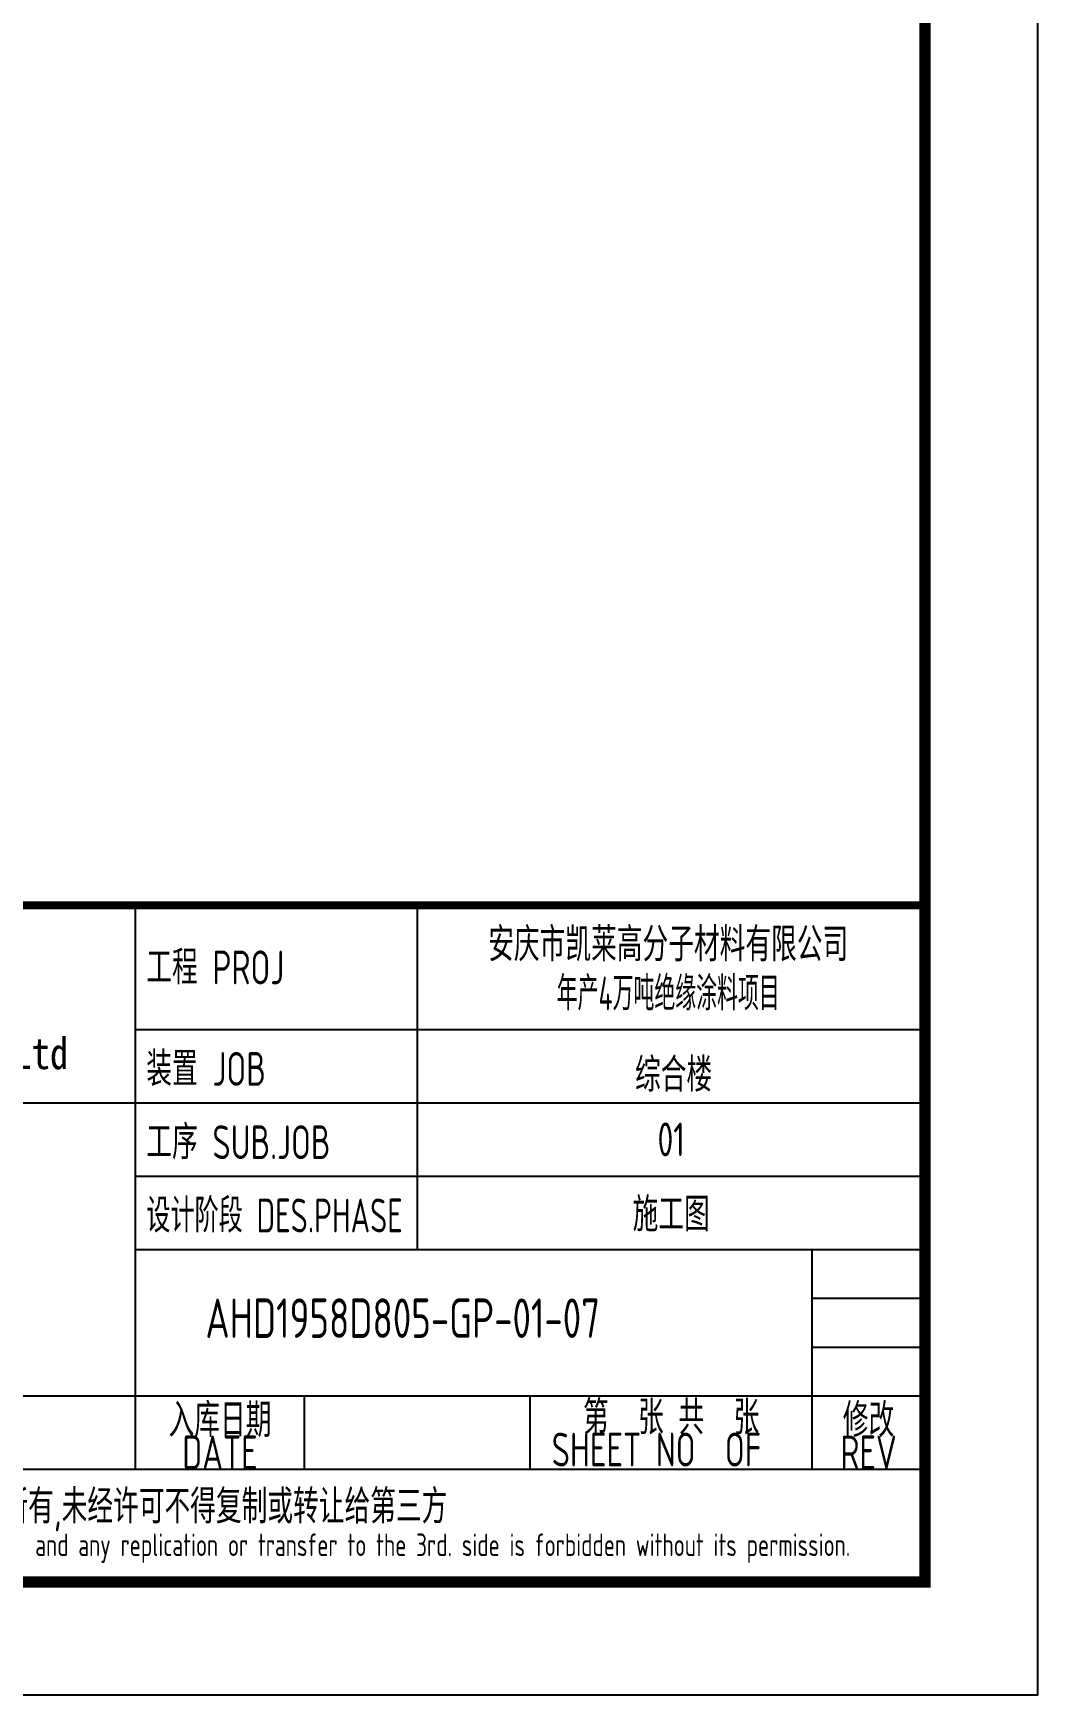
# Model space of a CAD drawing. Extents: x 6128144 to 12201635, y -1670122 to -706096.
# Drawn here: x 6546174 to 6555080, y -753340 to -738605 of the extents above; entities that cross this region are included whole.
import ezdxf
from ezdxf.enums import TextEntityAlignment as Align

# ---------------------------------------------------------------- set-up
doc = ezdxf.new("R2010")
doc.units = 0
doc.header["$LTSCALE"] = 1000
doc.header["$MEASUREMENT"] = 0
doc.layers.get('0').update_dxf_attribs({"linetype": 'CONTINUOUS'})
doc.layers.add('PUB_TITLE', color=4, linetype='CONTINUOUS')
doc.layers.add('TEXT_给水', color=7, linetype='CONTINUOUS')
doc.styles.add('AHD', font='sceie.shx', dxfattribs={"width": 0.7, "bigfont": 'sceic.shx'})
doc.styles.add('sceie', font='sceie.shx', dxfattribs={"bigfont": 'sceic.shx'})
doc.styles.add('宋体', font='', dxfattribs={"width": 0.7})
doc.styles.get('宋体').set_extended_font_data('SimSun')

msp = doc.modelspace()

# ---------------------------------------------------------------- linework, layer by layer
for p, q in [((6547080.3, -751339.6), (6547080.3, -746339.6)), ((6549580.3, -749389.6), (6549580.3, -746339.6)), ((6554080.3, -752339.6), (6554080.3, -746339.6)), ((6547080.3, -747439.6), (6554080.3, -747439.6)), ((6536080.3, -748089.6), (6547080.3, -748089.6)), ((6547080.3, -748089.6), (6554080.3, -748089.6)), ((6547080.3, -748739.6), (6554080.3, -748739.6)), ((6547080.3, -749389.6), (6554080.3, -749389.6)), ((6553080.3, -751339.6), (6553080.3, -749389.6)), ((6553080.3, -749822.9), (6554080.3, -749822.9)), ((6553080.3, -750256.2), (6554080.3, -750256.2)), ((6541580.3, -750689.6), (6554080.3, -750689.6)), ((6548580.3, -751339.6), (6548580.3, -750689.6)), ((6550580.3, -751339.6), (6550580.3, -750689.6)), ((6536080.3, -751339.6), (6554080.3, -751339.6)), ((6536080.3, -752339.6), (6554080.3, -752339.6))]:
    msp.add_line(p, q)
at = {"const_width": 70}
msp.add_lwpolyline([(6554080.3, -746339.6), (6536080.3, -746339.6)], dxfattribs=at)
at = {"layer": 'PUB_TITLE', "color": 4}
msp.add_lwpolyline([(6495680.3, -753339.6), (6555080.3, -753339.6), (6555080.3, -711339.6), (6495680.3, -711339.6)], close=True, dxfattribs=at)
at = {"layer": 'PUB_TITLE', "color": 4, "const_width": 100}
msp.add_lwpolyline([(6498180.3, -752339.6), (6554080.3, -752339.6), (6554080.3, -712339.6), (6498180.3, -712339.6)], close=True, dxfattribs=at)

# ---------------------------------------------------------------- texts
for s, height, style, width, p in [('安庆市凯莱高分子材料有限公司', 300, 'sceie', 0.8, (6551804, -746669.4)), ('年产4万吨绝缘涂料项目', 300, 'sceie', 0.65, (6551804, -747104.4)), ('Anhui Huadong Chemical & Medical Engineering Co.,Ltd', 280, '宋体', 0.85, (6542275.2, -747689.6)), ('综合楼', 300, 'sceie', 0.8, (6551851.8, -747825.6)), ('01', 300, 'sceie', 0.8, (6551830.3, -748414.6)), ('施工图', 300, 'sceie', 0.8, (6551830.3, -749064.6)), ('第  张 共  张', 300, 'sceie', 0.8, (6551830.3, -750864.6)), ('入库日期', 300, 'sceie', 0.8, (6547830.3, -750889.6)), ('修改', 300, 'sceie', 0.8, (6553580.3, -750889.6)), ('DATE', 300, 'sceie', 0.8, (6547830.3, -751189.6)), ('SHEET NO  OF  ', 300, 'sceie', 0.8, (6551830.3, -751164.6)), ('REV', 300, 'sceie', 0.8, (6553580.3, -751189.6)), ('本文件专有权属安徽华东化工医药工程有限责任公司所有,未经许可不得复制或转让给第三方', 300, 'sceie', 0.8, (6545251.4, -751688.5)), ('The proprietary right of this document belongs to Anhui Huadong Chemical And Medical Engineering  Co.,Ltd.  and any replication or transfer to the 3rd. side is forbidden without its permission. ', 200, 'AHD', 0.8, (6545072.6, -752039.6))]:
    msp.add_text(s, height=height, dxfattribs=dict(style=style, width=width)).set_placement(p, align=Align.MIDDLE)
at = {"style": 'sceie'}
for s, width, p in [('工程 PROJ', 0.8, (6547177.2, -747039.6)), ('装置 JOB', 0.8, (6547177.2, -747939.6)), ('工序 SUB.JOB', 0.8, (6547177.2, -748589.6)), ('设计阶段 DES.PHASE', 0.75, (6547177.2, -749239.6))]:
    msp.add_text(s, height=300, dxfattribs=dict(at, width=width)).set_placement(p)
at = {"layer": 'TEXT_给水', "color": 4, "style": 'sceie', "width": 0.8}
msp.add_text('AHD1958D805-GP-01-07', height=350, dxfattribs=at).set_placement((6547701.3, -750175.1))

doc.saveas('drawing.dxf')
